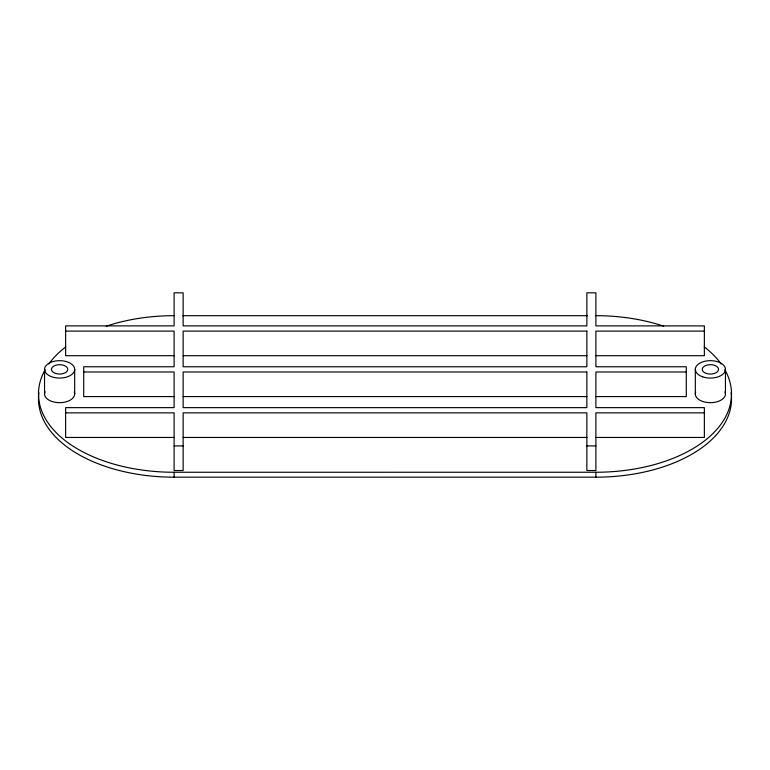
<?xml version="1.0" encoding="UTF-8"?>
<svg xmlns="http://www.w3.org/2000/svg" width="770" height="770" viewBox="0 0 770 770"><rect width="100%" height="100%" fill="white"/><g stroke="black" fill="none" stroke-linecap="round" stroke-linejoin="round"><path stroke-width="1.16" d="M182.528 315.69L587.471 315.69M65.633 331.1L174.107 331.1L174.107 366.761L83.718 366.761L83.718 396.579L174.107 396.579M704.367 331.1L595.893 331.1L595.893 366.761L686.282 366.761L686.282 396.579L595.893 396.579M174.107 355.702L65.633 355.702L65.633 325.883L174.107 325.883L174.107 292.831L183.144 292.831L183.144 325.883L586.856 325.883L586.856 292.831L595.893 292.831L595.893 325.883L704.367 325.883L704.367 355.702L595.893 355.702M183.144 355.702L586.856 355.702M83.718 371.977L174.107 371.977L174.107 407.638L65.633 407.638L65.633 437.456L174.107 437.456M686.282 371.977L595.893 371.977L595.893 407.638L704.367 407.638L704.367 437.456L595.893 437.456M183.144 396.579L586.856 396.579M65.633 412.855L174.107 412.855L174.107 470.508L183.144 470.508L183.144 412.855L586.856 412.855L586.856 470.508L595.893 470.508L595.893 412.855L704.367 412.855M183.144 437.456L586.856 437.456M174.107 445.907L183.144 445.907M586.856 445.907L595.893 445.907M45.122 369.783A135.597 78.29 0 0 0 174.116 472.26L595.884 472.251A135.597 78.29 0 0 0 724.878 369.783M38.904 392.748A135.597 78.29 0 0 0 174.116 477.179L595.884 477.169A135.597 78.29 0 0 0 731.096 392.748M725.456 369.311L725.456 394.067M695.329 369.273L695.32 394.028M595.884 472.251L595.884 477.169M174.116 472.251L174.116 477.169M74.68 369.369A15.063 8.701 0 0 1 52.081 376.905A15.063 8.701 0 0 1 52.081 361.833A15.063 8.701 0 0 1 74.68 369.369L74.68 393.971M44.544 369.369L44.544 393.971M48.808 364.008A135.597 78.29 0 0 1 65.796 346.856M106.289 326.172A135.597 78.29 0 0 1 174.116 315.681M595.884 315.681A135.597 78.29 0 0 1 663.711 326.172M704.203 346.856A135.597 78.29 0 0 1 721.192 364.008M724.984 391.815A15.063 8.701 0 0 1 710.614 402.672A15.063 8.701 0 0 1 695.685 392.065M74.286 392.017A15.063 8.701 0 0 1 59.348 402.672A15.063 8.701 0 0 1 45.055 391.718M586.856 331.1L183.144 331.1L183.144 366.761L586.856 366.761L586.856 331.1M586.856 371.977L183.144 371.977L183.144 407.638L586.856 407.638L586.856 371.977M702.712 376.857A15.063 8.701 0 0 0 725.456 369.465A15.063 8.701 0 0 0 703 361.784A15.063 8.701 0 0 0 702.712 376.857M706.321 373.44A8.133 4.697 0 0 0 718.525 369.369A8.133 4.697 0 0 0 706.321 365.298A8.133 4.697 0 0 0 706.321 373.44M55.546 373.44A8.133 4.697 0 0 0 67.75 369.369A8.133 4.697 0 0 0 55.546 365.298A8.133 4.697 0 0 0 55.546 373.44"/></g></svg>
